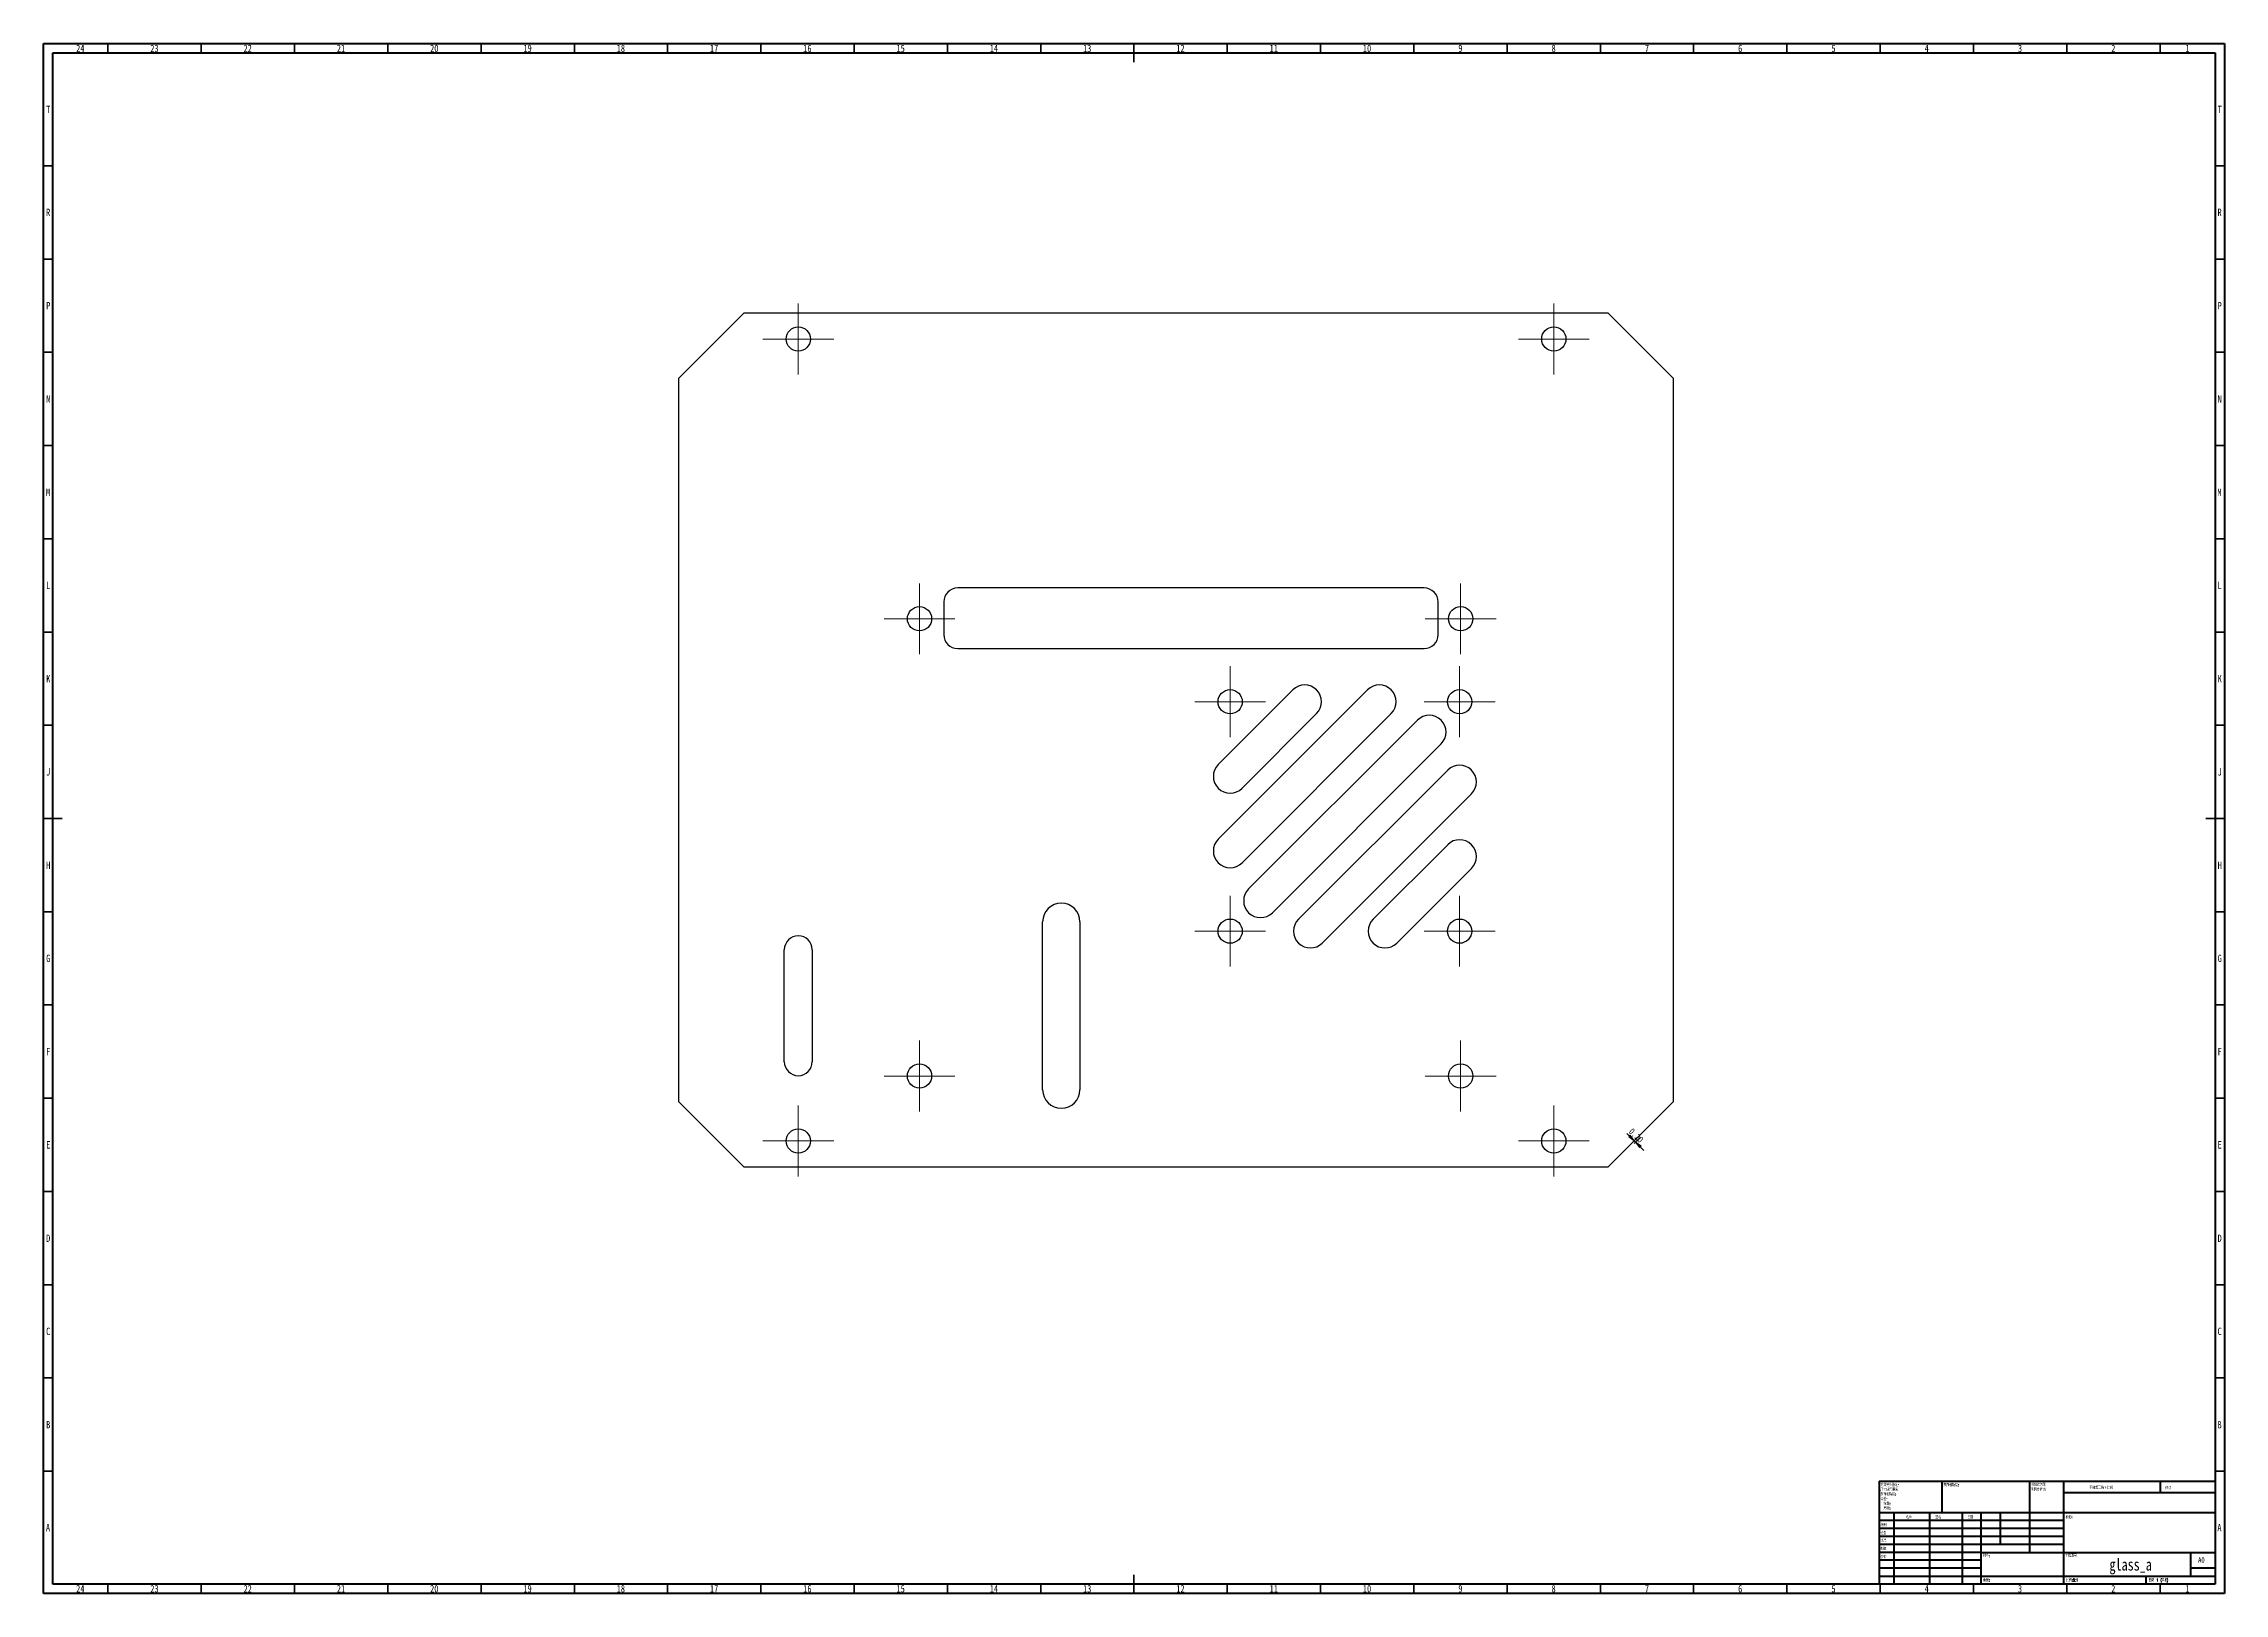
# Model space of a CAD drawing. Header units: millimetres. Extents: x 15 to 1184, y 5 to 836.
import ezdxf

# ---------------------------------------------------------------- set-up
doc = ezdxf.new("R2010")
doc.units = ezdxf.units.MM
doc.styles.add('SLDTEXTSTYLE0', font='TXT', dxfattribs={"width": 0.75})
doc.styles.add('SLDTEXTSTYLE1', font='TXT', dxfattribs={"width": 0.75, "bigfont": 'bigfont'})
doc.styles.add('SLDTEXTSTYLE2', font='TXT', dxfattribs={"width": 0.694444, "bigfont": 'bigfont'})
doc.dimstyles.new('SLDDIMSTYLE0', dxfattribs={"dimtxt": 3.5, "dimasz": 3.556, "dimexe": 0, "dimexo": 0.0625, "dimgap": 0.875, "dimtad": 1, "dimlfac": 0.2, "dimrnd": 1e-09, "dimzin": 0, "dimdsep": 46, "dimtxsty": 'SLDTEXTSTYLE0', "dimblk1": 'CLOSED', "dimblk2": 'CLOSED', "dimsah": 1, "dimcen": 0.09, "dimadec": 0, "dimazin": 0, "dimtfac": 1, "dimtmove": 0, "dimatfit": 0, "dimldrblk": 'CLOSED', "dimfxl": 0, "dimfrac": 2, "dimtolj": 1, "dimtzin": 12, "dimarcsym": 0})

# ---------------------------------------------------------------- blocks, each defined once
blk = doc.blocks.new('_Closed')
at = {"color": 0, "linetype": 'ByBlock', "lineweight": -2}
for p, q in [((-1, 0.166667), (0, 0)), ((-1, 0.166667), (-1, -0.166667)), ((0, 0), (-1, -0.166667)), ((0, 0), (-1, 0))]:
    blk.add_line(p, q, dxfattribs=at)
blk = doc.blocks.new('_D')
at = {"color": 7, "linetype": 'Continuous', "lineweight": 0}
for p, q in [((867.6, 247.7), (863.7, 251.6)), ((870.3, 250.4), (866.9, 247)), ((871, 249.7), (867.6, 246.3)), ((867.6, 247.7), (868.4, 247)), ((868.4, 247), (872.8, 242.5))]:
    blk.add_line(p, q, dxfattribs=at)
at = {"color": 7, "linetype": 'Continuous', "lineweight": 18, "xscale": 3.556, "yscale": 3.556}
for p, rotation in [((867.6, 247.7, -11.8), 315.0000000000018), ((868.4, 247, -11.8), 135.0000000000018)]:
    blk.add_blockref('_Closed', p, dxfattribs=dict(at, rotation=rotation))
at = {"color": 7, "linetype": 'Continuous', "lineweight": 18, "insert": (866.9, 254.8), "char_height": 3.5, "attachment_point": 1, "rotation": 315, "style": 'SLDTEXTSTYLE0'}
blk.add_mtext('0.20', dxfattribs=at)
blk = doc.blocks.new('SW_CENTERMARKSYMBOL_0')
at = {"color": 0, "linetype": 'Continuous', "lineweight": 18}
for p, q in [((0, 12.5), (0, 19)), ((0, 0), (0, 12.5)), ((-12.5, 0), (-19, 0)), ((0, 0), (-12.5, 0)), ((0, 0), (0, -12.5)), ((0, 0), (12.5, 0)), ((12.5, 0), (19, 0)), ((0, -12.5), (0, -19))]:
    blk.add_line(p, q, dxfattribs=at)
blk = doc.blocks.new('SW_CENTERMARKSYMBOL_1')
at = {"color": 0, "linetype": 'Continuous', "lineweight": 18}
for p, q in [((0, 12.5), (0, 19)), ((0, 0), (0, 12.5)), ((-12.5, 0), (-19, 0)), ((0, 0), (-12.5, 0)), ((0, 0), (0, -12.5)), ((0, 0), (12.5, 0)), ((12.5, 0), (19, 0)), ((0, -12.5), (0, -19))]:
    blk.add_line(p, q, dxfattribs=at)
blk = doc.blocks.new('SW_CENTERMARKSYMBOL_2')
at = {"color": 0, "linetype": 'Continuous', "lineweight": 18}
for p, q in [((0, 12.5), (0, 19)), ((0, 0), (0, 12.5)), ((-12.5, 0), (-19, 0)), ((0, 0), (-12.5, 0)), ((0, 0), (0, -12.5)), ((0, 0), (12.5, 0)), ((12.5, 0), (19, 0)), ((0, -12.5), (0, -19))]:
    blk.add_line(p, q, dxfattribs=at)
blk = doc.blocks.new('SW_CENTERMARKSYMBOL_3')
at = {"color": 0, "linetype": 'Continuous', "lineweight": 18}
for p, q in [((0, 12.5), (0, 19)), ((0, 0), (0, 12.5)), ((-12.5, 0), (-19, 0)), ((0, 0), (-12.5, 0)), ((0, 0), (0, -12.5)), ((0, 0), (12.5, 0)), ((12.5, 0), (19, 0)), ((0, -12.5), (0, -19))]:
    blk.add_line(p, q, dxfattribs=at)
blk = doc.blocks.new('SW_CENTERMARKSYMBOL_4')
at = {"color": 0, "linetype": 'Continuous', "lineweight": 18}
for p, q in [((0, 12.5), (0, 19)), ((0, 0), (0, 12.5)), ((-12.5, 0), (-19, 0)), ((0, 0), (-12.5, 0)), ((0, 0), (0, -12.5)), ((0, 0), (12.5, 0)), ((12.5, 0), (19, 0)), ((0, -12.5), (0, -19))]:
    blk.add_line(p, q, dxfattribs=at)
blk = doc.blocks.new('SW_CENTERMARKSYMBOL_5')
at = {"color": 0, "linetype": 'Continuous', "lineweight": 18}
for p, q in [((0, 12.5), (0, 19)), ((0, 0), (0, 12.5)), ((-12.5, 0), (-19, 0)), ((0, 0), (-12.5, 0)), ((0, 0), (0, -12.5)), ((0, 0), (12.5, 0)), ((12.5, 0), (19, 0)), ((0, -12.5), (0, -19))]:
    blk.add_line(p, q, dxfattribs=at)
blk = doc.blocks.new('SW_CENTERMARKSYMBOL_6')
at = {"color": 0, "linetype": 'Continuous', "lineweight": 18}
for p, q in [((0, 12.5), (0, 19)), ((0, 0), (0, 12.5)), ((-12.5, 0), (-19, 0)), ((0, 0), (-12.5, 0)), ((0, 0), (0, -12.5)), ((0, 0), (12.5, 0)), ((12.5, 0), (19, 0)), ((0, -12.5), (0, -19))]:
    blk.add_line(p, q, dxfattribs=at)
blk = doc.blocks.new('SW_CENTERMARKSYMBOL_7')
at = {"color": 0, "linetype": 'Continuous', "lineweight": 18}
for p, q in [((0, 12.5), (0, 19)), ((0, 0), (0, 12.5)), ((-12.5, 0), (-19, 0)), ((0, 0), (-12.5, 0)), ((0, 0), (0, -12.5)), ((0, 0), (12.5, 0)), ((12.5, 0), (19, 0)), ((0, -12.5), (0, -19))]:
    blk.add_line(p, q, dxfattribs=at)
blk = doc.blocks.new('SW_CENTERMARKSYMBOL_8')
at = {"color": 0, "linetype": 'Continuous', "lineweight": 18}
for p, q in [((0, 12.5), (0, 19)), ((0, 0), (0, 12.5)), ((-12.5, 0), (-19, 0)), ((0, 0), (-12.5, 0)), ((0, 0), (0, -12.5)), ((0, 0), (12.5, 0)), ((12.5, 0), (19, 0)), ((0, -12.5), (0, -19))]:
    blk.add_line(p, q, dxfattribs=at)
blk = doc.blocks.new('SW_CENTERMARKSYMBOL_9')
at = {"color": 0, "linetype": 'Continuous', "lineweight": 18}
for p, q in [((0, 12.5), (0, 19)), ((0, 0), (0, 12.5)), ((-12.5, 0), (-19, 0)), ((0, 0), (-12.5, 0)), ((0, 0), (0, -12.5)), ((0, 0), (12.5, 0)), ((12.5, 0), (19, 0)), ((0, -12.5), (0, -19))]:
    blk.add_line(p, q, dxfattribs=at)
blk = doc.blocks.new('SW_CENTERMARKSYMBOL_10')
at = {"color": 0, "linetype": 'Continuous', "lineweight": 18}
for p, q in [((0, 12.5), (0, 19)), ((0, 0), (0, 12.5)), ((-12.5, 0), (-19, 0)), ((0, 0), (-12.5, 0)), ((0, 0), (0, -12.5)), ((0, 0), (12.5, 0)), ((12.5, 0), (19, 0)), ((0, -12.5), (0, -19))]:
    blk.add_line(p, q, dxfattribs=at)
blk = doc.blocks.new('SW_CENTERMARKSYMBOL_11')
at = {"color": 0, "linetype": 'Continuous', "lineweight": 18}
for p, q in [((0, 12.5), (0, 19)), ((0, 0), (0, 12.5)), ((-12.5, 0), (-19, 0)), ((0, 0), (-12.5, 0)), ((0, 0), (0, -12.5)), ((0, 0), (12.5, 0)), ((12.5, 0), (19, 0)), ((0, -12.5), (0, -19))]:
    blk.add_line(p, q, dxfattribs=at)

msp = doc.modelspace()

# ---------------------------------------------------------------- linework, layer by layer
at = {"color": 7, "linetype": 'Continuous', "lineweight": 70}
for p, q in [((15, 5), (15, 836)), ((15, 836), (1184, 836)), ((20, 10), (20, 831)), ((20, 831), (1179, 831)), ((1179, 831), (1179, 10)), ((1184, 836), (1184, 5)), ((1184, 5), (15, 5)), ((1179, 10), (20, 10))]:
    msp.add_line(p, q, dxfattribs=at)
at = {"color": 7, "linetype": 'Continuous', "lineweight": 35}
for p, q in [((49.5, 831), (49.5, 836)), ((99.5, 831), (99.5, 836)), ((149.5, 831), (149.5, 836)), ((199.5, 831), (199.5, 836)), ((249.5, 831), (249.5, 836)), ((299.5, 831), (299.5, 836)), ((349.5, 831), (349.5, 836)), ((399.5, 831), (399.5, 836)), ((449.5, 831), (449.5, 836)), ((499.5, 831), (499.5, 836)), ((549.5, 831), (549.5, 836)), ((599.5, 836), (599.5, 826)), ((599.5, 831), (599.5, 836)), ((649.5, 831), (649.5, 836)), ((699.5, 831), (699.5, 836)), ((749.5, 831), (749.5, 836)), ((799.5, 831), (799.5, 836)), ((849.5, 831), (849.5, 836)), ((899.5, 831), (899.5, 836)), ((949.5, 831), (949.5, 836)), ((999.5, 831), (999.5, 836)), ((1049.5, 831), (1049.5, 836)), ((1099.5, 831), (1099.5, 836)), ((1149.5, 831), (1149.5, 836)), ((20, 770.5), (15, 770.5)), ((1179, 770.5), (1184, 770.5)), ((20, 720.5), (15, 720.5)), ((1179, 720.5), (1184, 720.5)), ((20, 670.5), (15, 670.5)), ((1179, 670.5), (1184, 670.5)), ((20, 620.5), (15, 620.5)), ((1179, 620.5), (1184, 620.5)), ((20, 570.5), (15, 570.5)), ((1179, 570.5), (1184, 570.5)), ((20, 520.5), (15, 520.5)), ((1179, 520.5), (1184, 520.5)), ((20, 470.5), (15, 470.5)), ((1179, 470.5), (1184, 470.5)), ((15, 420.5), (25, 420.5)), ((20, 420.5), (15, 420.5)), ((1184, 420.5), (1174, 420.5)), ((1179, 420.5), (1184, 420.5)), ((20, 370.5), (15, 370.5)), ((1179, 370.5), (1184, 370.5)), ((20, 320.5), (15, 320.5)), ((1179, 320.5), (1184, 320.5)), ((20, 270.5), (15, 270.5)), ((1179, 270.5), (1184, 270.5)), ((20, 220.5), (15, 220.5)), ((1179, 220.5), (1184, 220.5)), ((20, 170.5), (15, 170.5)), ((1179, 170.5), (1184, 170.5)), ((20, 120.5), (15, 120.5)), ((1179, 120.5), (1184, 120.5)), ((20, 70.5), (15, 70.5)), ((1179, 70.5), (1184, 70.5)), ((599.5, 5), (599.5, 15)), ((49.5, 10), (49.5, 5)), ((99.5, 10), (99.5, 5)), ((149.5, 10), (149.5, 5)), ((199.5, 10), (199.5, 5)), ((249.5, 10), (249.5, 5)), ((299.5, 10), (299.5, 5)), ((349.5, 10), (349.5, 5)), ((399.5, 10), (399.5, 5)), ((449.5, 10), (449.5, 5)), ((499.5, 10), (499.5, 5)), ((549.5, 10), (549.5, 5)), ((599.5, 10), (599.5, 5)), ((649.5, 10), (649.5, 5)), ((699.5, 10), (699.5, 5)), ((749.5, 10), (749.5, 5)), ((799.5, 10), (799.5, 5)), ((849.5, 10), (849.5, 5)), ((899.5, 10), (899.5, 5)), ((949.5, 10), (949.5, 5)), ((999.5, 10), (999.5, 5)), ((1049.5, 10), (1049.5, 5)), ((1099.5, 10), (1099.5, 5)), ((1149.5, 10), (1149.5, 5))]:
    msp.add_line(p, q, dxfattribs=at)
at = {"color": 7, "linetype": 'Continuous', "lineweight": 25}
for p, q in [((355.533, 656.575), (390.554, 691.595)), ((390.554, 691.595), (853.512, 691.595)), ((853.512, 691.595), (888.533, 656.575)), ((355.533, 268.616), (355.533, 656.575)), ((888.533, 656.575), (888.533, 268.616)), ((755.033, 544.095), (505.033, 544.095)), ((497.533, 536.595), (497.533, 519.095)), ((762.533, 519.095), (762.533, 536.595)), ((505.033, 511.595), (755.033, 511.595)), ((684.669, 489.459), (644.669, 449.459)), ((724.669, 489.459), (644.669, 409.459)), ((657.397, 436.731), (697.397, 476.731)), ((657.397, 396.731), (737.397, 476.731)), ((751.406, 473.196), (660.933, 382.723)), ((673.661, 369.995), (764.134, 460.468)), ((767.669, 446.459), (687.669, 366.459)), ((700.397, 353.731), (780.397, 433.731)), ((767.669, 406.459), (727.669, 366.459)), ((740.397, 353.731), (780.397, 393.731)), ((550.533, 275.095), (550.533, 365.095)), ((570.533, 365.095), (570.533, 275.095)), ((412.033, 290.095), (412.033, 350.095)), ((427.033, 350.095), (427.033, 290.095)), ((390.554, 233.595), (355.533, 268.616)), ((888.533, 268.616), (853.512, 233.595)), ((853.512, 233.595), (390.554, 233.595))]:
    msp.add_line(p, q, dxfattribs=at)
at = {"color": 7, "linetype": 'Continuous', "lineweight": 50}
for p, q in [((999, 65.25), (1179, 65.25)), ((999, 65.25), (999, 10)), ((1032.8, 48.25), (1032.8, 65.25)), ((1079.6, 65.25), (1079.6, 27)), ((1097.8, 65.25), (1097.8, 10)), ((1179, 58.875), (1097.8, 58.875)), ((1149.8, 58.875), (1149.8, 65.25)), ((1179, 48.25), (999, 48.25)), ((1006.8, 48.25), (1006.8, 10)), ((1025.991, 48.25), (1025.991, 10)), ((1043.399, 48.25), (1043.399, 10)), ((1053.6, 10), (1053.6, 48.25)), ((1064, 31.25), (1064, 48.25)), ((1097.8, 44), (999, 44)), ((1097.8, 39.75), (999, 39.75)), ((1097.8, 35.5), (999, 35.5)), ((1097.8, 31.25), (999, 31.25)), ((1053.6, 27), (999, 27)), ((1053.6, 27), (1179, 27)), ((1166, 14.25), (1166, 27)), ((1053.6, 22.75), (999, 22.75)), ((1053.6, 18.5), (999, 18.5)), ((999, 14.25), (1179, 14.25)), ((1142, 10), (1142, 14.25)), ((1179, 18.5), (1166, 18.5))]:
    msp.add_line(p, q, dxfattribs=at)
at = {"color": 7, "linetype": 'Continuous', "lineweight": 25}
for centre in [(419.533, 677.595), (824.533, 677.595), (484.533, 527.595), (774.591, 527.595), (651.033, 483.095), (774.033, 483.095), (651.033, 360.095), (774.033, 360.095), (484.533, 282.419), (774.591, 282.419), (419.533, 247.595), (824.533, 247.595)]:
    msp.add_circle(centre, 6.5, dxfattribs=at)
for centre, radius, start, end in [((505.033, 536.595), 7.5, 90, 180), ((755.033, 536.595), 7.5, 0, 90), ((505.033, 519.095), 7.5, 180, 270), ((755.033, 519.095), 7.5, 270, 0), ((691.033, 483.095), 9, 315, 135), ((731.033, 483.095), 9, 315, 135), ((757.77, 466.832), 9, 315, 135), ((651.033, 443.095), 9, 135, 315), ((774.033, 440.095), 9, 315, 135), ((651.033, 403.095), 9, 135, 315), ((774.033, 400.095), 9, 315, 135), ((560.533, 365.095), 10, 90, 180), ((560.533, 365.095), 10, 0, 90), ((667.297, 376.359), 9, 135, 315), ((694.033, 360.095), 9, 135, 315), ((734.033, 360.095), 9, 135, 315), ((419.533, 350.095), 7.5, 0, 180), ((419.533, 290.095), 7.5, 180, 0), ((560.533, 275.095), 10, 180, 270), ((560.533, 275.095), 10, 270, 0)]:
    msp.add_arc(centre, radius, start, end, dxfattribs=at)

# ---------------------------------------------------------------- block references
at = {"color": 7, "linetype": 'Continuous', "lineweight": 0}
for name, p in [('SW_CENTERMARKSYMBOL_1', (419.533, 677.595)), ('SW_CENTERMARKSYMBOL_2', (824.533, 677.595)), ('SW_CENTERMARKSYMBOL_6', (484.533, 527.595)), ('SW_CENTERMARKSYMBOL_5', (774.591, 527.595)), ('SW_CENTERMARKSYMBOL_10', (651.033, 483.095)), ('SW_CENTERMARKSYMBOL_8', (774.033, 483.095)), ('SW_CENTERMARKSYMBOL_9', (651.033, 360.095)), ('SW_CENTERMARKSYMBOL_11', (774.033, 360.095)), ('SW_CENTERMARKSYMBOL_4', (484.533, 282.419)), ('SW_CENTERMARKSYMBOL_7', (774.591, 282.419)), ('SW_CENTERMARKSYMBOL_3', (419.533, 247.595)), ('SW_CENTERMARKSYMBOL_0', (824.533, 247.595))]:
    msp.add_blockref(name, p, dxfattribs=at)

# ---------------------------------------------------------------- texts
for s, insert, char_height, attachment_point, style in [('24', (34.67, 835.43), 3.9687, 2, 'SLDTEXTSTYLE0'), ('23', (74.42, 835.43), 3.9687, 2, 'SLDTEXTSTYLE0'), ('22', (124.42, 835.43), 3.9687, 2, 'SLDTEXTSTYLE0'), ('21', (174.42, 835.43), 3.9687, 2, 'SLDTEXTSTYLE0'), ('20', (224.42, 835.43), 3.9687, 2, 'SLDTEXTSTYLE0'), ('19', (274.42, 835.43), 3.9687, 2, 'SLDTEXTSTYLE0'), ('18', (324.42, 835.43), 3.9687, 2, 'SLDTEXTSTYLE0'), ('17', (374.42, 835.43), 3.9687, 2, 'SLDTEXTSTYLE0'), ('16', (424.42, 835.43), 3.9687, 2, 'SLDTEXTSTYLE0'), ('15', (474.42, 835.43), 3.9687, 2, 'SLDTEXTSTYLE0'), ('14', (524.42, 835.43), 3.9687, 2, 'SLDTEXTSTYLE0'), ('13', (574.42, 835.43), 3.9687, 2, 'SLDTEXTSTYLE0'), ('12', (624.42, 835.43), 3.9687, 2, 'SLDTEXTSTYLE0'), ('11', (674.42, 835.43), 3.9687, 2, 'SLDTEXTSTYLE0'), ('10', (724.42, 835.43), 3.9687, 2, 'SLDTEXTSTYLE0'), ('9', (774.46, 835.43), 3.969, 2, 'SLDTEXTSTYLE0'), ('8', (824.46, 835.43), 3.969, 2, 'SLDTEXTSTYLE0'), ('7', (874.46, 835.43), 3.969, 2, 'SLDTEXTSTYLE0'), ('6', (924.46, 835.43), 3.969, 2, 'SLDTEXTSTYLE0'), ('5', (974.46, 835.43), 3.969, 2, 'SLDTEXTSTYLE0'), ('4', (1024.46, 835.43), 3.969, 2, 'SLDTEXTSTYLE0'), ('3', (1074.46, 835.43), 3.969, 2, 'SLDTEXTSTYLE0'), ('2', (1124.46, 835.43), 3.969, 2, 'SLDTEXTSTYLE0'), ('1', (1164.21, 835.43), 3.969, 2, 'SLDTEXTSTYLE0'), ('T', (17.488, 802.68), 3.969, 2, 'SLDTEXTSTYLE0'), ('T', (1181.488, 802.68), 3.969, 2, 'SLDTEXTSTYLE0'), ('R', (17.444, 747.491), 3.969, 2, 'SLDTEXTSTYLE0'), ('R', (1181.444, 747.491), 3.969, 2, 'SLDTEXTSTYLE0'), ('P', (17.485, 697.43), 3.969, 2, 'SLDTEXTSTYLE0'), ('P', (1181.485, 697.43), 3.969, 2, 'SLDTEXTSTYLE0'), ('N', (17.464, 647.491), 3.969, 2, 'SLDTEXTSTYLE0'), ('N', (1181.464, 647.491), 3.969, 2, 'SLDTEXTSTYLE0'), ('M', (17.362, 597.43), 3.969, 2, 'SLDTEXTSTYLE0'), ('M', (1181.362, 597.43), 3.969, 2, 'SLDTEXTSTYLE0'), ('L', (17.455, 547.491), 3.969, 2, 'SLDTEXTSTYLE0'), ('L', (1181.455, 547.491), 3.969, 2, 'SLDTEXTSTYLE0'), ('K', (17.489, 497.43), 3.969, 2, 'SLDTEXTSTYLE0'), ('K', (1181.489, 497.43), 3.969, 2, 'SLDTEXTSTYLE0'), ('J', (17.465, 447.491), 3.969, 2, 'SLDTEXTSTYLE0'), ('J', (1181.465, 447.491), 3.969, 2, 'SLDTEXTSTYLE0'), ('H', (17.49, 397.43), 3.969, 2, 'SLDTEXTSTYLE0'), ('H', (1181.49, 397.43), 3.969, 2, 'SLDTEXTSTYLE0'), ('G', (17.487, 347.491), 3.969, 2, 'SLDTEXTSTYLE0'), ('G', (1181.487, 347.491), 3.969, 2, 'SLDTEXTSTYLE0'), ('F', (17.458, 297.43), 3.969, 2, 'SLDTEXTSTYLE0'), ('F', (1181.458, 297.43), 3.969, 2, 'SLDTEXTSTYLE0'), ('E', (17.508, 247.491), 3.969, 2, 'SLDTEXTSTYLE0'), ('E', (1181.508, 247.491), 3.969, 2, 'SLDTEXTSTYLE0'), ('D', (17.453, 197.43), 3.969, 2, 'SLDTEXTSTYLE0'), ('D', (1181.453, 197.43), 3.969, 2, 'SLDTEXTSTYLE0'), ('C', (17.459, 147.491), 3.969, 2, 'SLDTEXTSTYLE0'), ('C', (1181.459, 147.491), 3.969, 2, 'SLDTEXTSTYLE0'), ('B', (17.471, 97.43), 3.969, 2, 'SLDTEXTSTYLE0'), ('B', (1181.471, 97.43), 3.969, 2, 'SLDTEXTSTYLE0'), ('表面粗糙度:', (999.594, 58.921), 1.5, 1, 'SLDTEXTSTYLE1'), ('尺寸使用毫米', (999.594, 61.421), 1.5, 1, 'SLDTEXTSTYLE1'), ('除非另外指定:', (999.594, 63.921), 1.5, 1, 'SLDTEXTSTYLE1'), ('表面粗糙度:', (1033.371, 63.919), 1.5, 1, 'SLDTEXTSTYLE1'), ('将锐边清除', (1080.309, 64.003), 1.5, 1, 'SLDTEXTSTYLE1'), ('毛刺并折断', (1080.309, 61.503), 1.5, 1, 'SLDTEXTSTYLE1'), ('不调整工程图比例', (1111.615, 62.533), 1.5, 1, 'SLDTEXTSTYLE1'), ('修订', (1152.328, 62.335), 1.5, 1, 'SLDTEXTSTYLE1'), ('公差:', (999.594, 56.421), 1.5, 1, 'SLDTEXTSTYLE1'), ('角度:', (1001.281, 51.421), 1.5, 1, 'SLDTEXTSTYLE1'), ('线性:', (1001.281, 53.921), 1.5, 1, 'SLDTEXTSTYLE1'), ('A', (17.34, 42.241), 3.969, 2, 'SLDTEXTSTYLE0'), ('检查', (999.624, 38.154), 1.5, 1, 'SLDTEXTSTYLE1'), ('绘制', (999.685, 42.43), 1.5, 1, 'SLDTEXTSTYLE1'), ('名称', (1013.322, 46.501), 1.5, 1, 'SLDTEXTSTYLE1'), ('签名', (1029.034, 46.562), 1.5, 1, 'SLDTEXTSTYLE1'), ('日期', (1046.215, 46.576), 1.5, 1, 'SLDTEXTSTYLE1'), ('标题:', (1098.956, 46.576), 1.5, 1, 'SLDTEXTSTYLE1'), ('A', (1181.34, 42.241), 3.969, 2, 'SLDTEXTSTYLE0'), ('批准', (999.622, 34.177), 1.5, 1, 'SLDTEXTSTYLE1'), ('验检', (999.677, 25.35), 1.5, 1, 'SLDTEXTSTYLE1'), ('制造', (999.682, 29.734), 1.5, 1, 'SLDTEXTSTYLE1'), ('材料:', (1054.646, 25.986), 1.5, 1, 'SLDTEXTSTYLE1'), ('工程图号', (1098.629, 25.986), 1.5, 1, 'SLDTEXTSTYLE1'), ('glass_a', (1133.758, 23.607), 6.35, 2, 'SLDTEXTSTYLE0'), ('A0', (1169.871, 24.406), 2.9104, 1, 'SLDTEXTSTYLE0'), ('重量:', (1054.618, 12.949), 1.4986, 1, 'SLDTEXTSTYLE1'), ('比例:5:1', (1099.074, 12.9), 1.5, 1, 'SLDTEXTSTYLE1'), ('图纸 1 (共1)', (1143.478, 12.9), 1.5, 1, 'SLDTEXTSTYLE2'), ('24', (34.67, 9.491), 3.9687, 2, 'SLDTEXTSTYLE0'), ('23', (74.42, 9.491), 3.9687, 2, 'SLDTEXTSTYLE0'), ('22', (124.42, 9.491), 3.9687, 2, 'SLDTEXTSTYLE0'), ('21', (174.42, 9.491), 3.9687, 2, 'SLDTEXTSTYLE0'), ('20', (224.42, 9.491), 3.9687, 2, 'SLDTEXTSTYLE0'), ('19', (274.42, 9.491), 3.9687, 2, 'SLDTEXTSTYLE0'), ('18', (324.42, 9.491), 3.9687, 2, 'SLDTEXTSTYLE0'), ('17', (374.42, 9.491), 3.9687, 2, 'SLDTEXTSTYLE0'), ('16', (424.42, 9.491), 3.9687, 2, 'SLDTEXTSTYLE0'), ('15', (474.42, 9.491), 3.9687, 2, 'SLDTEXTSTYLE0'), ('14', (524.42, 9.491), 3.9687, 2, 'SLDTEXTSTYLE0'), ('13', (574.42, 9.491), 3.9687, 2, 'SLDTEXTSTYLE0'), ('12', (624.42, 9.491), 3.9687, 2, 'SLDTEXTSTYLE0'), ('11', (674.42, 9.491), 3.9687, 2, 'SLDTEXTSTYLE0'), ('10', (724.42, 9.491), 3.9687, 2, 'SLDTEXTSTYLE0'), ('9', (774.46, 9.491), 3.969, 2, 'SLDTEXTSTYLE0'), ('8', (824.46, 9.491), 3.969, 2, 'SLDTEXTSTYLE0'), ('7', (874.46, 9.491), 3.969, 2, 'SLDTEXTSTYLE0'), ('6', (924.46, 9.491), 3.969, 2, 'SLDTEXTSTYLE0'), ('5', (974.46, 9.491), 3.969, 2, 'SLDTEXTSTYLE0'), ('4', (1024.46, 9.491), 3.969, 2, 'SLDTEXTSTYLE0'), ('3', (1074.46, 9.491), 3.969, 2, 'SLDTEXTSTYLE0'), ('2', (1124.46, 9.491), 3.969, 2, 'SLDTEXTSTYLE0'), ('1', (1164.21, 9.491), 3.969, 2, 'SLDTEXTSTYLE0')]:
    msp.add_mtext(s, dxfattribs=dict(at, insert=insert, char_height=char_height, attachment_point=attachment_point, style=style))

# ---------------------------------------------------------------- dimensions: what is measured, and where the dimension line sits
at = {"color": 7, "linetype": 'Continuous', "lineweight": 18}
dim = msp.add_linear_dim(base=(870.316, 248.984), p1=(871.023, 251.106), p2=(871.73, 250.399), angle=315, dimstyle='SLDDIMSTYLE0', dxfattribs=at)
dim.commit()
dim.dimension.update_dxf_attribs({"geometry": '_D', "text_midpoint": (868.901, 250.399), "dimtype": 160})

doc.saveas('drawing.dxf')
